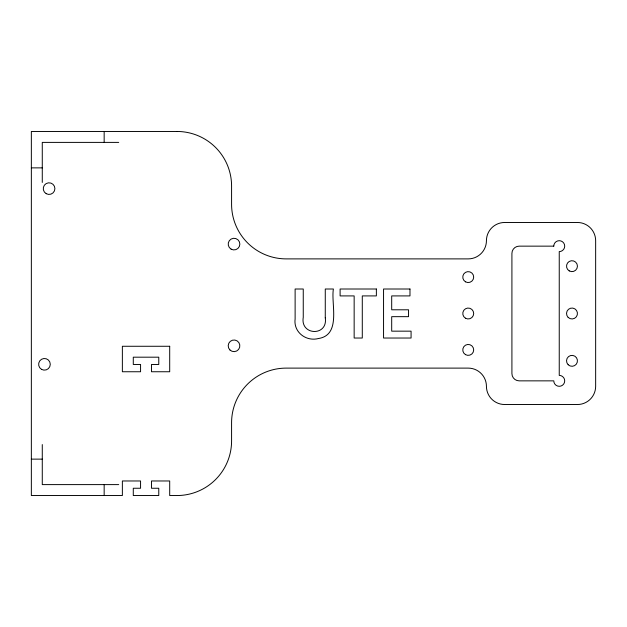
<?xml version="1.0" encoding="UTF-8"?>
<svg xmlns="http://www.w3.org/2000/svg" width="627" height="627" viewBox="0 0 627 627"><rect width="100%" height="100%" fill="white"/><g stroke="black" fill="none" stroke-linecap="round" stroke-linejoin="round"><path stroke-width="0.94" d="M118.722 142.392L42.275 142.392L42.275 182.433M31.35 167.871L42.275 167.871M31.35 459.129L42.275 459.129M118.722 484.608L42.275 484.608L42.275 444.567M104.16 131.466L104.16 142.392M104.16 484.608L104.16 495.534M325.272 317.826C328.148 336.527 300.067 335.672 303.256 317.317L303.256 289.008L295.121 289.008L295.121 318.986C293.326 332.114 306.094 341.786 318.438 338.525C341.605 335.006 330.766 303.421 333.407 289.008L325.272 289.008L325.272 317.826M176.979 131.466L31.35 131.466L31.35 495.534L122.367 495.534L122.367 480.972L140.566 480.972L140.566 488.253L133.285 488.253L133.285 495.534L158.772 495.534L158.772 488.253L151.491 488.253L151.491 480.972L169.698 480.972L169.698 495.534L176.979 495.534A54.612 54.612 0 0 0 231.582 440.922L231.582 422.716A54.612 54.612 0 0 1 286.194 368.112L468.228 368.112A18.207 18.207 0 0 1 486.434 386.31A18.207 18.207 0 0 0 504.633 404.517L577.443 404.517A18.207 18.207 0 0 0 595.65 386.31L595.65 240.69A18.207 18.207 0 0 0 577.443 222.483L504.633 222.483A18.207 18.207 0 0 0 486.434 240.69A18.207 18.207 0 0 1 468.228 258.888L286.194 258.888A54.612 54.612 0 0 1 231.582 204.284L231.582 186.078A54.612 54.612 0 0 0 176.979 131.466M553.782 246.145L519.195 246.145A7.281 7.281 0 0 0 511.914 253.426L511.914 373.574A7.281 7.281 0 0 0 519.195 380.855L553.782 380.855A5.463 5.463 0 0 0 559.245 386.31A5.463 5.463 0 0 0 564.708 380.855A5.463 5.463 0 0 0 559.245 375.393L559.245 251.607A5.463 5.463 0 0 0 564.708 246.145A5.463 5.463 0 0 0 559.245 240.69A5.463 5.463 0 0 0 553.782 246.145M376.372 289.008L340.108 289.008L340.108 295.913L354.153 295.913L354.153 338.031L362.288 338.031L362.288 295.913L376.372 295.913L376.372 289.008M409.98 289.008L383.552 289.008L383.552 338.031L411.077 338.031L411.077 331.158L391.695 331.158L391.695 316.666L408.545 316.666L408.545 309.793L391.695 309.793L391.695 295.913L409.98 295.913L409.98 289.008M169.698 346.269L122.367 346.269L122.367 371.748L140.566 371.748L140.566 364.467L133.285 364.467L133.285 357.186L158.772 357.186L158.772 364.467L151.491 364.467L151.491 371.748L169.698 371.748L169.698 346.269M229.952 349.984A5.823 5.823 0 0 0 239.663 347.272A5.823 5.823 0 0 0 232.46 340.21A5.823 5.823 0 0 0 229.952 349.984M46.171 193.665A5.823 5.823 0 0 0 54.902 188.617A5.823 5.823 0 0 0 46.171 183.578A5.823 5.823 0 0 0 46.171 193.665M568.164 317.403A5.463 5.463 0 0 0 577.279 314.856A5.463 5.463 0 0 0 570.515 308.241A5.463 5.463 0 0 0 568.164 317.403M568.164 364.734A5.463 5.463 0 0 0 577.279 362.187A5.463 5.463 0 0 0 570.515 355.572A5.463 5.463 0 0 0 568.164 364.734M465.5 318.226A5.463 5.463 0 0 0 473.691 313.5A5.463 5.463 0 0 0 465.5 308.774A5.463 5.463 0 0 0 465.5 318.226M465.5 354.639A5.463 5.463 0 0 0 473.691 349.905A5.463 5.463 0 0 0 465.5 345.179A5.463 5.463 0 0 0 465.5 354.639M231.112 249.146A5.823 5.823 0 0 0 239.851 244.107A5.823 5.823 0 0 0 231.112 239.059A5.823 5.823 0 0 0 231.112 249.146M465.5 281.821A5.463 5.463 0 0 0 473.691 277.095A5.463 5.463 0 0 0 465.5 272.361A5.463 5.463 0 0 0 465.5 281.821M41.547 369.366A5.823 5.823 0 0 0 50.278 364.318A5.823 5.823 0 0 0 41.547 359.271A5.823 5.823 0 0 0 41.547 369.366M569.253 270.903A5.463 5.463 0 0 0 577.443 266.169A5.463 5.463 0 0 0 569.253 261.443A5.463 5.463 0 0 0 569.253 270.903"/></g></svg>
